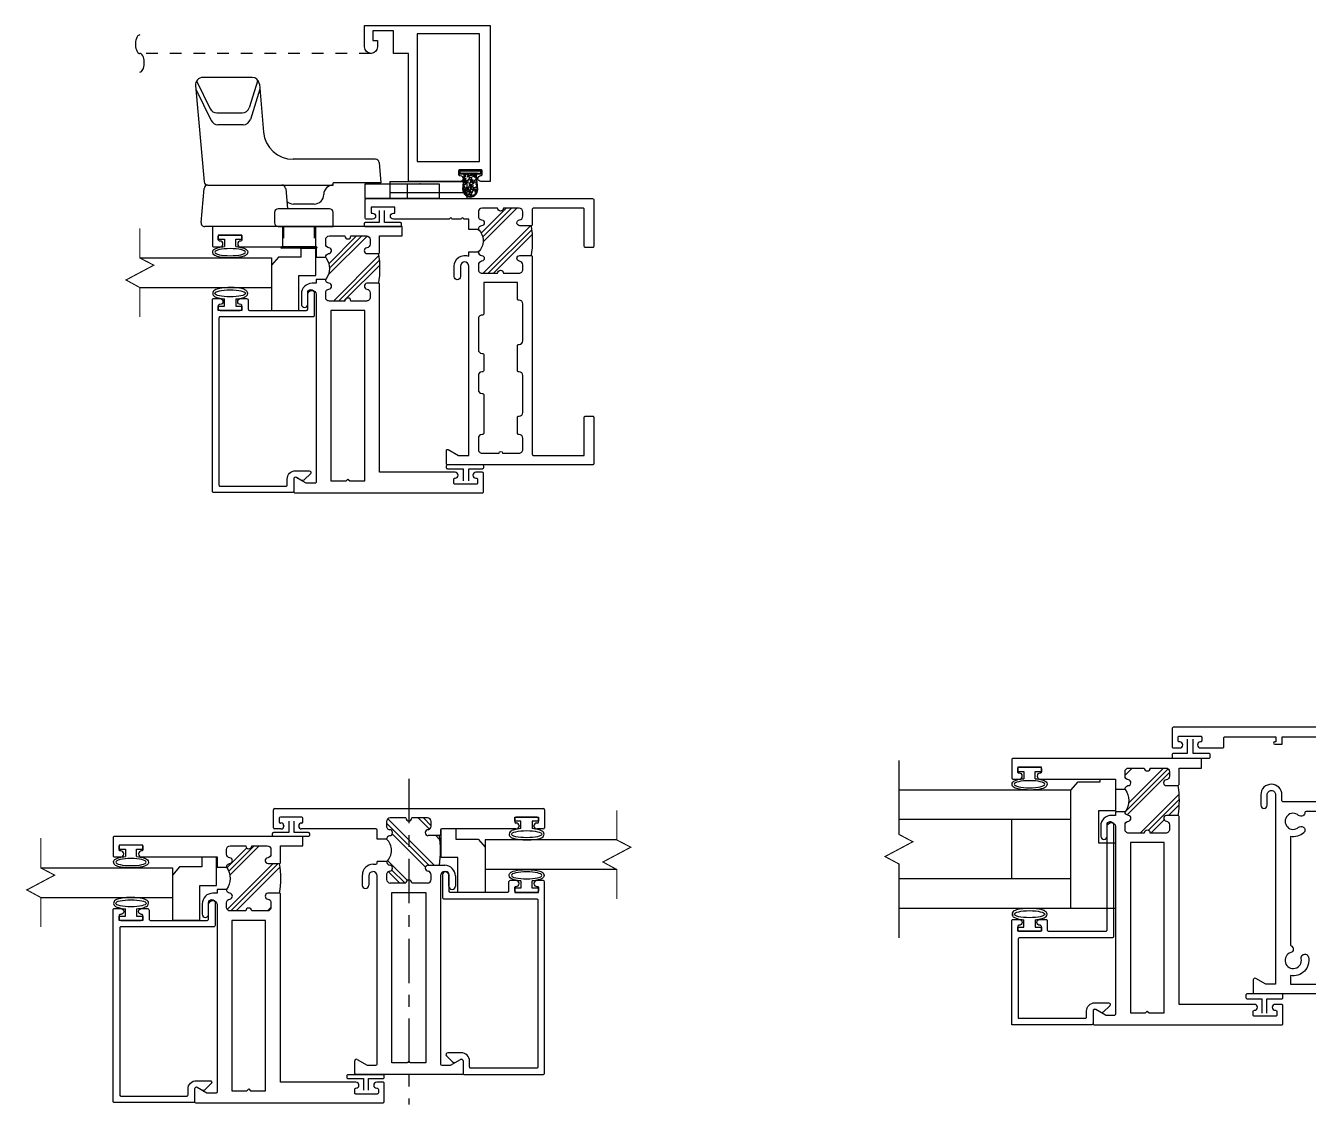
# Model space of a CAD drawing. Extents: x -7 to 55.9, y -20.4 to 38.1.
# Drawn here: x 23.81 to 34.65, y 8.99 to 18.1 of the extents above; entities that cross this region are included whole.
import ezdxf

# ---------------------------------------------------------------- set-up
doc = ezdxf.new("R2010")
doc.units = 0
doc.header["$LTSCALE"] = 0.25
doc.header["$MEASUREMENT"] = 0
for name, pattern in [('CENTER2', [1.125, 0.75, -0.125, 0.125, -0.125]), ('HIDDEN', [0.375, 0.25, -0.125]), ('HIDDEN2', [0.1875, 0.125, -0.0625])]:
    doc.linetypes.add(name, pattern=pattern)
doc.layers.get('0').update_dxf_attribs({"linetype": 'CONTINUOUS'})
for name, color, linetype in [('CENTERLINE', 40, 'CENTER2'), ('FRAME', 1, 'CONTINUOUS'), ('GLASS', 7, 'CONTINUOUS'), ('LOCK', 7, 'CONTINUOUS'), ('MAGNET', 3, 'CONTINUOUS'), ('MISC', 7, 'CONTINUOUS'), ('SCREEN', 92, 'CONTINUOUS'), ('TEXT', 7, 'CONTINUOUS'), ('VENT', 5, 'CONTINUOUS'), ('YK_GLASS_STOP', 5, 'CONTINUOUS')]:
    doc.layers.add(name, color=color, linetype=linetype)

# ---------------------------------------------------------------- blocks, each defined once
blk = doc.blocks.new('PO_STRIKE_PLATE')
at = {"layer": 'MISC'}
for p, q in [((0, 0), (0, 0.625)), ((0, 0.625), (0.125, 0.625)), ((0.125, 0.625), (0.125, 0)), ((0.125, 0.27), (0, 0.27)), ((0.125, 0), (0, 0))]:
    blk.add_line(p, q, dxfattribs=at)
for p in [(0, 0.16), (0.125, 0.16)]:
    blk.add_point(p, dxfattribs=at)
blk = doc.blocks.new('CAM_HANDLE')
for p, q in [((0, 0.1162), (0, 0.2715)), ((0.0085, 0.2793), (0.0804, 0.273)), ((0.298, 0.2908), (0.0946, 0.273)), ((0.29, 0.2901), (0.2238, 0.2578)), ((0.3075, 0.2886), (0.2488, 0.26)), ((0.315, 0.1716), (0.315, 0.2752)), ((0.0875, 0.2652), (0.0875, 0)), ((0.24, 0.2459), (0.24, 0.1922)), ((0.215, 0.19), (0.215, 0.2437)), ((0.29, 0.1551), (0.226, 0.1751)), ((0.3089, 0.1592), (0.251, 0.1773)), ((0.3007, 0.156), (0.1991, 0.1471)), ((0, 0.1162), (0, 0)), ((0.0297, 0.124), (0.0078, 0.124)), ((0.0375, 0.0078), (0.0375, 0.1162)), ((0.0804, 0.1005), (0.0375, 0.0967)), ((0.0475, 0.04), (0.0475, 0.0842)), ((0.142, -0.089), (0.142, 0.0848)), ((0, 0), (0.0297, 0)), ((0.0875, 0), (0.092, 0)), ((0.092, -0.1005), (0.092, 0)), ((0.1349, -0.0968), (0.092, -0.1005))]:
    blk.add_line(p, q)
for centre, radius, start, end in [((0.0078, 0.2715), 0.00781, 85, 180), ((0.0797, 0.2652), 0.00781, 0, 85), ((0.0953, 0.2652), 0.00781, 95, 180), ((0.2994, 0.2752), 0.0156, 0, 95), ((0.2306, 0.2437), 0.0156, 115.9887, 180), ((0.2556, 0.2459), 0.0156, 115.9887, 180), ((0.2306, 0.19), 0.0156, 180, 252.6454), ((0.2556, 0.1922), 0.0156, 180, 252.6454), ((0.2994, 0.1716), 0.0156, 275, 0), ((0.2045, 0.0848), 0.0625, 95, 180), ((0.0078, 0.1162), 0.00781, 90, 180), ((0.0297, 0.1162), 0.00781, 0, 90), ((0.0675, 0.0842), 0.02, 136.0325, 180), ((0.0797, 0.1083), 0.00781, 275, 0), ((0.0675, 0.04), 0.02, 180, 270), ((0.0297, 0.0078), 0.00781, 270, 360), ((0.0675, 0), 0.02, 0, 90), ((0.1342, -0.089), 0.00781, 275, 0)]:
    blk.add_arc(centre, radius, start, end)
blk = doc.blocks.new('05P19-BLOCK-OG')
h = blk.add_hatch()
h.set_pattern_fill('PLAST', angle=45, style=0)
h.paths.add_polyline_path([(0.006, 1.12, -1), (0.006, 1.17), (0.006, 1.302, 0.414214), (-0.025, 1.333), (-0.063, 1.333, 0.38311), (-0.094, 1.305, -0.947716), (-0.143, 1.308), (-0.143, 1.403, 0.081165), (-0.394, 1.403), (-0.394, 1.308, -0.947716), (-0.443, 1.305, 0.38311), (-0.474, 1.333), (-0.512, 1.333, 0.414214), (-0.544, 1.302), (-0.544, 1.17, -1), (-0.544, 1.12), (-0.544, 0.988, 0.414214), (-0.512, 0.957), (-0.474, 0.957, 0.38311), (-0.443, 0.985, -0.898027), (-0.394, 0.985, 0.009247), (-0.394, 0.984, 0.372543), (-0.363, 0.957, -0.436275), (-0.174, 0.957, 0.38311), (-0.143, 0.985, -0.898027), (-0.094, 0.985, 0.38311), (-0.063, 0.957), (-0.025, 0.957, 0.414214), (0.006, 0.988)])
for points in [[(-0.394, 0.984, -0.009247), (-0.394, 0.985, 0.898027), (-0.443, 0.985, -0.38311), (-0.474, 0.957), (-0.512, 0.957, -0.414214), (-0.544, 0.988), (-0.544, 1.12, 1), (-0.544, 1.17), (-0.544, 1.302, -0.414214), (-0.512, 1.333), (-0.474, 1.333, -0.38311), (-0.443, 1.305, 0.947716), (-0.394, 1.308), (-0.394, 1.403, 0.414214), (-0.404, 1.413), (-2.073, 1.413, -0.414214), (-2.084, 1.423), (-2.084, 1.852), (-1.761, 1.852, 0.414214), (-1.751, 1.862), (-1.751, 1.922, 0.414214), (-1.761, 1.932), (-2.154, 1.932, 0.414214), (-2.163, 1.922), (-2.163, 0.697, 0.414214), (-2.154, 0.687), (-2.042, 0.687, 0.57735), (-2.034, 0.702), (-2.084, 0.788), (-2.084, 0.877), (-0.483, 0.877, -1), (-0.483, 0.806), (-0.572, 0.806, 1), (-0.572, 0.752), (-0.483, 0.752, 0.536675), (-0.401, 0.877), (-0.363, 0.877), (-0.363, 0.957, -0.38311), (-0.394, 0.985)], [(-0.143, 0.984, 0.009247), (-0.143, 0.985, -0.38311), (-0.174, 0.957), (-0.174, 0.877), (-0.087, 0.877), (-0.087, 0.838, 0.317837), (-0.083, 0.833, -0.707107), (-0.083, 0.814, 0.317837), (-0.087, 0.81), (-0.087, 0.738, 0.317837), (-0.083, 0.733, -0.707107), (-0.083, 0.714, 0.317837), (-0.087, 0.71), (-0.087, 0.239, 1), (-0.037, 0.239), (-0.037, 0.25), (0.014, 0.25), (0.014, 0.05), (-0.037, 0.05), (-0.037, 0.064, 1), (-0.087, 0.064), (-0.087, 0.01, 0.414214), (-0.076, 0), (0.076, 0, 0.414214), (0.087, 0.01), (0.087, 1.922, 0.414214), (0.076, 1.932), (-0.316, 1.932, 0.414214), (-0.326, 1.922), (-0.326, 1.862, 0.414214), (-0.316, 1.852), (-0.003, 1.852, -0.414214), (0.006, 1.842), (0.006, 1.423, -0.414214), (-0.003, 1.413), (-0.134, 1.413, 0.414214), (-0.143, 1.403), (-0.143, 1.308, 0.947716), (-0.094, 1.305, -0.38311), (-0.063, 1.333), (-0.025, 1.333, -0.414214), (0.006, 1.302), (0.006, 1.17, 1), (0.006, 1.12), (0.006, 0.988, -0.414214), (-0.025, 0.957), (-0.063, 0.957, -0.38311), (-0.094, 0.985, 0.898027), (-0.143, 0.985)]]:
    blk.add_lwpolyline(points, format="xyb")
blk.add_lwpolyline([(-1.377, 0.988, -0.414214), (-1.408, 0.957), (-1.529, 0.957, -0.414214), (-1.56, 0.988), (-1.56, 0.992, 0.414214), (-1.569, 1.002), (-1.897, 1.002, 0.414214), (-1.907, 0.992), (-1.907, 0.988, -0.414214), (-1.938, 0.957), (-2.032, 0.957, -0.414214), (-2.064, 0.988), (-2.064, 1.132, 1), (-2.064, 1.162), (-2.064, 1.302, -0.414214), (-2.032, 1.333), (-1.938, 1.333, -0.414214), (-1.907, 1.302), (-1.907, 1.302), (-1.907, 1.298, 0.414214), (-1.897, 1.288), (-1.761, 1.288, 0.414214), (-1.751, 1.298), (-1.751, 1.302), (-1.751, 1.302, -0.414214), (-1.72, 1.333), (-1.408, 1.333, -0.414214), (-1.377, 1.302), (-1.377, 1.302), (-1.377, 1.298, 0.414214), (-1.367, 1.288), (-1.155, 1.288, 0.414214), (-1.145, 1.298), (-1.145, 1.302), (-1.145, 1.302, -0.414214), (-1.114, 1.333), (-0.802, 1.333, -0.414214), (-0.771, 1.302), (-0.771, 1.302), (-0.771, 1.298, 0.414214), (-0.761, 1.288), (-0.623, 1.288), (-0.623, 1.002), (-0.889, 1.002, 0.414214), (-0.898, 0.992), (-0.898, 0.988, -0.414214), (-0.93, 0.957), (-1.19, 0.957, -0.414214), (-1.221, 0.988), (-1.221, 0.992, 0.414214), (-1.23, 1.002), (-1.367, 1.002, 0.414214), (-1.377, 0.992)], format="xyb", close=True)
at = {"color": 7}
for centre, radius, start, end in [((-0.269, 0.638), 0.775, 80.7195, 99.2805), ((-0.269, 0.869), 0.129, 42.8591, 137.1409)]:
    blk.add_arc(centre, radius, start, end, dxfattribs=at)
blk = doc.blocks.new('05P11-Z-BAR')
h = blk.add_hatch()
h.set_pattern_fill('PLAST', angle=45, style=0)
h.set_pattern_definition([(45, (-0.3846, -1e-07), (-0.176777, 0.176777), []), (45, (-0.4067, 0.0221), (-0.176777, 0.176777), []), (45, (-0.4288, 0.0442), (-0.176777, 0.176777), [])])
h.paths.add_polyline_path([(0.006, 1.12, -0.414214), (-0.018, 1.145, -0.414214), (0.006, 1.17), (0.006, 1.302, 0.414214), (-0.025, 1.333), (-0.063, 1.333, 0.38311), (-0.094, 1.305, -0.947716), (-0.143, 1.308), (-0.143, 1.403, 0.087329), (-0.394, 1.403), (-0.394, 1.308, -1), (-0.443, 1.308, 0.352985), (-0.473, 1.333), (-0.512, 1.333, 0.414214), (-0.544, 1.302), (-0.544, 1.17, -0.414214), (-0.518, 1.145, -0.414214), (-0.544, 1.12), (-0.544, 0.988, 0.414214), (-0.512, 0.957), (-0.474, 0.957, 0.38311), (-0.443, 0.985, -0.898027), (-0.394, 0.985, 0.38311), (-0.363, 0.957, -0.325577), (-0.174, 0.957, 0.363634), (-0.143, 0.982, -0.947716), (-0.094, 0.985, 0.38311), (-0.063, 0.957), (-0.025, 0.957, 0.414214), (0.006, 0.988)])
blk.add_line((-0.087, 0.877), (-0.087, 0.877))
for points in [[(-2.164, 2.28, -0.414214), (-2.154, 2.29), (-2.001, 2.29, -0.414214), (-1.991, 2.28), (-1.991, 2.226, -1), (-2.041, 2.226), (-2.041, 2.23, 0.414214), (-2.051, 2.24), (-2.081, 2.24, 0.414214), (-2.091, 2.23), (-2.091, 2.05, 0.414214), (-2.081, 2.04), (-2.051, 2.04, 0.414214), (-2.041, 2.05), (-2.041, 2.051, -1), (-1.991, 2.051), (-1.991, 1.413), (-0.403, 1.413, -0.414214), (-0.394, 1.403), (-0.394, 1.306, -0.888834), (-0.443, 1.306, 0.377258), (-0.474, 1.333), (-0.512, 1.333, 0.414214), (-0.544, 1.302), (-0.544, 1.17, -1), (-0.544, 1.12), (-0.544, 0.988, 0.414214), (-0.512, 0.957), (-0.474, 0.957, 0.383109), (-0.443, 0.985, -0.898027), (-0.394, 0.985, 0.38311), (-0.363, 0.957), (-0.363, 0.877), (-0.394, 0.877), (-0.394, 0.842, -0.414214), (-0.483, 0.752), (-0.571, 0.752, -1), (-0.571, 0.806), (-0.486, 0.806, 0.859155), (-0.486, 0.877), (-2.074, 0.877, 0.414214), (-2.084, 0.867), (-2.084, 0.797, 0.131652), (-2.082, 0.792), (-2.035, 0.709, -0.577353), (-2.048, 0.687), (-2.154, 0.687, -0.414214), (-2.164, 0.697), (-2.164, 2.28)], [(-0.025, 0.957, 0.414214), (0.006, 0.988), (0.006, 1.12, -1), (0.006, 1.17), (0.006, 1.302, 0.414214), (-0.025, 1.333), (-0.063, 1.333, 0.38311), (-0.094, 1.305, -0.947716), (-0.143, 1.308), (-0.143, 1.403, -0.414214), (-0.133, 1.413), (0.006, 1.413), (0.006, 1.603), (0.086, 1.603), (0.086, 0.01, -0.414214), (0.077, 0), (-0.077, 0, -0.414214), (-0.087, 0.01), (-0.087, 0.064, -1), (-0.037, 0.064), (-0.037, 0.06, 0.414214), (-0.027, 0.05), (0.003, 0.05, 0.414214), (0.014, 0.06), (0.014, 0.24, 0.414214), (0.003, 0.25), (-0.027, 0.25, 0.414214), (-0.037, 0.24), (-0.037, 0.239, -1), (-0.087, 0.239), (-0.087, 0.877), (-0.174, 0.877), (-0.174, 0.957, 0.363634), (-0.143, 0.982, -0.947716), (-0.094, 0.985, 0.38311), (-0.063, 0.957), (-0.025, 0.957)]]:
    blk.add_lwpolyline(points, format="xyb")
blk.add_lwpolyline([(-2.063, 1.16), (-2.063, 1.288), (-0.623, 1.288), (-0.623, 1.002), (-2.063, 1.002), (-2.063, 1.129), (-2.048, 1.145)], close=True)
at = {"color": 7}
for centre, radius, start, end in [((-0.269, 0.638), 0.775, 80.7195, 99.2805), ((-0.269, 0.828), 0.16, 53.9319, 126.0681)]:
    blk.add_arc(centre, radius, start, end, dxfattribs=at)
blk = doc.blocks.new('05P01-T-BAR')
h = blk.add_hatch()
h.set_pattern_fill('PLAST', angle=225, style=0)
h.paths.add_polyline_path([(0.006, 1.12, -0.414214), (-0.018, 1.145, -0.414214), (0.006, 1.17), (0.006, 1.302, 0.414214), (-0.024, 1.333), (-0.054, 1.333, 0.448856), (-0.093, 1.308, -1), (-0.143, 1.308, 0.363634), (-0.174, 1.333, -0.437775), (-0.362, 1.333, 0.363634), (-0.394, 1.308, -1), (-0.443, 1.308, 0.448856), (-0.483, 1.333), (-0.513, 1.333, 0.414214), (-0.543, 1.302), (-0.543, 1.17, -0.414214), (-0.518, 1.145, -0.414214), (-0.543, 1.12), (-0.543, 0.988, 0.414214), (-0.513, 0.957), (-0.483, 0.957), (-0.473, 0.957, 0.352985), (-0.443, 0.982, -1), (-0.394, 0.982), (-0.394, 0.887, 0.081165), (-0.143, 0.887), (-0.143, 0.982, -1), (-0.093, 0.982, 0.352985), (-0.064, 0.957), (-0.054, 0.957), (-0.024, 0.957, 0.414214), (0.006, 0.988)])
for p, q in [((-0.087, 2.226), (-0.087, 2.28)), ((-0.076, 2.29), (0.076, 2.29)), ((0.086, 2.28), (0.086, 0.01)), ((-0.061, 2.201), (-0.062, 2.201)), ((-0.037, 2.23), (-0.037, 2.226)), ((0.003, 2.24), (-0.027, 2.24)), ((0.013, 2.05), (0.013, 2.23)), ((-0.062, 2.076), (-0.061, 2.076)), ((-0.087, 1.423), (-0.087, 2.051)), ((-0.037, 2.051), (-0.037, 2.05)), ((-0.027, 2.04), (0.003, 2.04)), ((-2.163, 0.697), (-2.163, 1.593)), ((-2.153, 1.603), (-2.047, 1.603)), ((-2.035, 1.581), (-2.083, 1.496)), ((-0.564, 1.538), (-0.475, 1.538)), ((-2.083, 1.496), (-2.083, 1.423)), ((-2.073, 1.413), (-0.483, 1.413)), ((-0.59, 1.511), (-0.59, 1.512)), ((-0.483, 1.484), (-0.563, 1.484)), ((-0.447, 1.449), (-0.447, 1.449)), ((-0.385, 1.448), (-0.385, 1.423)), ((-0.375, 1.413), (-0.362, 1.413)), ((-0.362, 1.333), (-0.362, 1.413)), ((-0.174, 1.333), (-0.174, 1.413)), ((-0.174, 1.413), (-0.096, 1.413)), ((-0.543, 1.302), (-0.543, 1.17)), ((-0.483, 1.333), (-0.513, 1.333)), ((-0.024, 1.333), (-0.054, 1.333)), ((0.006, 1.17), (0.006, 1.302)), ((-0.543, 1.12), (-0.543, 0.988)), ((0.006, 0.988), (0.006, 1.12)), ((-0.394, 0.982), (-0.394, 0.842)), ((-0.143, 0.887), (-0.143, 0.982)), ((-0.483, 0.877), (-2.073, 0.877)), ((-0.513, 0.957), (-0.483, 0.957)), ((-0.483, 0.957), (-0.474, 0.957)), ((-0.096, 0.877), (-0.133, 0.877)), ((-0.062, 0.957), (-0.054, 0.957)), ((-0.054, 0.957), (-0.024, 0.957)), ((-2.083, 0.867), (-2.083, 0.794)), ((-2.083, 0.794), (-2.035, 0.71)), ((-0.598, 0.779), (-0.598, 0.779)), ((-0.571, 0.806), (-0.483, 0.806)), ((-0.447, 0.841), (-0.447, 0.842)), ((-0.087, 0.239), (-0.087, 0.867)), ((-2.047, 0.687), (-2.153, 0.687)), ((-0.484, 0.752), (-0.572, 0.752)), ((-0.037, 0.24), (-0.037, 0.239)), ((0.003, 0.25), (-0.027, 0.25)), ((0.013, 0.06), (0.013, 0.24)), ((-0.061, 0.214), (-0.062, 0.214)), ((-0.087, 0.01), (-0.087, 0.064)), ((0.076, 0), (-0.076, 0)), ((-0.062, 0.089), (-0.061, 0.089)), ((-0.037, 0.064), (-0.037, 0.06)), ((-0.027, 0.05), (0.003, 0.05))]:
    blk.add_line(p, q)
blk.add_lwpolyline([(-0.623, 1.288), (-0.623, 1.002), (-2.063, 1.002), (-2.063, 1.13), (-2.048, 1.145), (-2.063, 1.16), (-2.063, 1.288)], close=True)
for centre, radius, start, end in [((-0.076, 2.28), 0.01, 90, 180), ((0.076, 2.28), 0.01, 0, 90), ((-0.062, 2.226), 0.0249, 180, 270), ((-0.061, 2.226), 0.0249, 270, 360), ((-0.027, 2.23), 0.01, 90, 180), ((0.003, 2.23), 0.01, 0, 90), ((-0.062, 2.051), 0.0249, 90, 180), ((-0.061, 2.051), 0.0249, 360, 90), ((-0.027, 2.05), 0.01, 180, 270), ((0.003, 2.05), 0.01, 270, 0), ((-2.153, 1.593), 0.01, 90, 180), ((-2.047, 1.588), 0.015, 330, 90), ((-0.564, 1.512), 0.0265, 90, 180), ((-0.475, 1.448), 0.09, 0, 90), ((-2.073, 1.423), 0.01, 180, 270), ((-0.563, 1.511), 0.027, 180, 270), ((-0.483, 1.449), 0.0355, 270, 0), ((-0.483, 1.449), 0.035, 0, 90), ((-0.375, 1.423), 0.01, 180, 270), ((-0.096, 1.423), 0.01, 270, 0), ((-0.513, 1.302), 0.031, 90, 180), ((-0.474, 1.303), 0.031, 8.9927, 105.6855), ((-0.418, 1.308), 0.025, 180, 0), ((-0.363, 1.302), 0.031, 88.9185, 168.8505), ((-0.174, 1.302), 0.031, 11.1495, 91.0815), ((-0.118, 1.308), 0.025, 180, 0), ((-0.063, 1.303), 0.031, 74.3145, 171.0073), ((-0.024, 1.302), 0.031, 0, 90), ((-0.543, 1.145), 0.025, 0, 90), ((-0.543, 1.145), 0.025, 270, 360), ((0.006, 1.145), 0.025, 90, 180), ((0.006, 1.145), 0.025, 180, 270), ((-0.513, 0.988), 0.031, 180, 270), ((-0.474, 0.988), 0.031, 268.9185, 348.8505), ((-0.418, 0.982), 0.025, 0, 180), ((-0.118, 0.982), 0.025, 0, 180), ((-0.063, 0.988), 0.031, 191.1495, 271.0815), ((-0.024, 0.988), 0.031, 270, 0), ((-2.073, 0.867), 0.01, 90, 180), ((-0.483, 0.842), 0.0355, 0, 90), ((-0.133, 0.887), 0.01, 180, 270), ((-0.096, 0.867), 0.01, 0, 90), ((-0.571, 0.779), 0.027, 90, 180), ((-0.572, 0.779), 0.0265, 180, 270), ((-0.484, 0.842), 0.09, 270, 360), ((-0.483, 0.841), 0.035, 270, 0), ((-2.153, 0.697), 0.01, 180, 270), ((-2.047, 0.702), 0.015, 270, 30), ((-0.062, 0.239), 0.0249, 180, 270), ((-0.061, 0.239), 0.0249, 270, 0), ((-0.027, 0.24), 0.01, 90, 180), ((0.003, 0.24), 0.01, 0, 90), ((-0.062, 0.064), 0.0249, 90, 180), ((-0.076, 0.01), 0.01, 180, 270), ((-0.061, 0.064), 0.0249, 0, 90), ((-0.027, 0.06), 0.01, 180, 270), ((0.003, 0.06), 0.01, 270, 360), ((0.076, 0.01), 0.01, 270, 0)]:
    blk.add_arc(centre, radius, start, end)
at = {"color": 7}
for centre, radius, start, end in [((-0.268, 1.42), 0.128, 222.7148, 317.2852), ((-0.268, 1.652), 0.775, 260.7195, 279.2805)]:
    blk.add_arc(centre, radius, start, end, dxfattribs=at)
blk = doc.blocks.new('05P02-T-BAR')
h = blk.add_hatch()
h.set_pattern_fill('PLAST', angle=45, style=0)
h.paths.add_polyline_path([(0.006, 1.12, -1), (0.006, 1.17), (0.006, 1.302, 0.414214), (-0.024, 1.333), (-0.063, 1.333, 0.38311), (-0.094, 1.305, -0.898868), (-0.143, 1.305, -0.081258), (-0.394, 1.305, -0.898027), (-0.443, 1.305, 0.38311), (-0.474, 1.333), (-0.512, 1.333, 0.414214), (-0.543, 1.302), (-0.543, 1.17, -1), (-0.543, 1.12), (-0.543, 0.988, 0.414214), (-0.512, 0.957), (-0.474, 0.957, 0.38311), (-0.443, 0.985, -0.898027), (-0.394, 0.985), (-0.394, 0.877, -0.081129), (-0.144, 0.877), (-0.143, 0.877), (-0.143, 0.985, -0.898027), (-0.094, 0.985, 0.38311), (-0.063, 0.957), (-0.024, 0.957, 0.414214), (0.006, 0.988)])
blk.add_line((-0.394, 1.305), (-0.394, 1.413))
for points in [[(-0.143, 1.305, 0.898027), (-0.094, 1.305, -0.38311), (-0.063, 1.333), (-0.024, 1.333, -0.414214), (0.006, 1.302), (0.006, 1.17, 1), (0.006, 1.12), (0.006, 0.988, -0.414214), (-0.024, 0.957), (-0.063, 0.957, -0.38311), (-0.094, 0.985, 0.898027), (-0.143, 0.985), (-0.143, 0.877), (0.006, 0.877), (0.006, 0.447, -0.414214), (-0.004, 0.437), (-0.077, 0.437, 0.414214), (-0.087, 0.427), (-0.087, 0.239, 0.414214), (-0.062, 0.214), (-0.062, 0.214, 0.414214), (-0.036, 0.239), (-0.036, 0.24, -0.414214), (-0.026, 0.25), (0.003, 0.25, -0.414214), (0.013, 0.24), (0.013, 0.06, -0.414214), (0.003, 0.05), (-0.026, 0.05, -0.414214), (-0.036, 0.06), (-0.036, 0.064, 0.414214), (-0.062, 0.089, 0.414214), (-0.087, 0.064), (-0.087, 0.01, 0.414214), (-0.077, 0), (0.077, 0, 0.414214), (0.087, 0.01), (0.087, 2.799, 0.414214), (0.077, 2.809), (-0.077, 2.809, 0.414214), (-0.087, 2.799), (-0.087, 2.745, 0.414214), (-0.062, 2.72), (-0.062, 2.72, 0.414214), (-0.036, 2.745), (-0.036, 2.749, -0.414214), (-0.026, 2.759), (0.003, 2.759, -0.414214), (0.013, 2.749), (0.013, 2.569, -0.414214), (0.003, 2.559), (-0.026, 2.559, -0.414214), (-0.036, 2.569), (-0.036, 2.57, 0.414214), (-0.062, 2.595), (-0.062, 2.595, 0.414214), (-0.087, 2.57), (-0.087, 2.382, 0.414214), (-0.077, 2.372), (-0.004, 2.372, -0.414214), (0.006, 2.362), (0.006, 1.932), (-0.036, 1.932), (-0.036, 1.942, 1), (-0.055, 1.942), (-0.055, 1.878), (0.006, 1.878), (0.006, 1.423, -0.414214), (-0.004, 1.413), (-0.143, 1.413)], [(-2.064, 1.288), (-2.064, 1.16), (-2.048, 1.145), (-2.064, 1.13), (-2.064, 1.002), (-0.634, 1.002, 0.414214), (-0.624, 1.012), (-0.624, 1.278, 0.414214), (-0.634, 1.288), (-0.784, 1.288, -0.414214), (-0.793, 1.298), (-0.793, 1.358, -0.414214), (-0.784, 1.368), (-0.634, 1.368, 0.414214), (-0.624, 1.378), (-0.624, 1.677, 0.412738), (-0.633, 1.687, -0.266599), (-0.659, 1.702), (-0.66, 1.704, -0.326659), (-0.657, 1.74, 2.265178), (-0.758, 1.74, -0.326659), (-0.755, 1.704), (-0.756, 1.702, -0.505571), (-0.804, 1.697, -0.236746), (-0.836, 1.81), (-1.749, 1.81, 0.298217), (-1.759, 1.804, -0.298217), (-1.786, 1.786), (-1.788, 1.786, -0.326659), (-1.817, 1.807, 2.265178), (-1.868, 1.719, -0.326659), (-1.835, 1.704), (-1.834, 1.702, -0.505571), (-1.854, 1.658, -0.53888), (-2.011, 1.81), (-2.084, 1.81), (-2.084, 1.368), (-1.913, 1.368), (-1.913, 1.288)]]:
    blk.add_lwpolyline(points, format="xyb", close=True)
blk.add_lwpolyline([(-0.394, 1.413), (-0.534, 1.413, -0.414214), (-0.543, 1.423), (-0.543, 1.871, -0.414214), (-0.534, 1.881), (-0.483, 1.881, 0.414214), (-0.394, 1.97, 0.414214), (-0.483, 2.06), (-0.572, 2.06, 0.414214), (-0.599, 2.033), (-0.599, 2.033, 0.414214), (-0.572, 2.006), (-0.483, 2.006, -0.414214), (-0.447, 1.97), (-0.447, 1.97, -0.414214), (-0.483, 1.935), (-2.084, 1.935), (-2.084, 2.018), (-2.035, 2.102, 0.57735), (-2.048, 2.125), (-2.163, 2.125), (-2.163, 1.406), (-2.163, 0.687), (-2.048, 0.687, 0.57735), (-2.035, 0.709), (-2.084, 0.794), (-2.084, 0.877), (-0.483, 0.877, -0.414214), (-0.447, 0.841, -0.414214), (-0.483, 0.806), (-0.572, 0.806, 0.414214), (-0.599, 0.779), (-0.599, 0.779, 0.414214), (-0.572, 0.752), (-0.483, 0.752, 0.414214), (-0.394, 0.841), (-0.394, 0.985, 0.898027), (-0.443, 0.985, -0.38311), (-0.474, 0.957), (-0.512, 0.957, -0.414214), (-0.543, 0.988), (-0.543, 1.12, 1), (-0.543, 1.17), (-0.543, 1.302, -0.414214), (-0.512, 1.333), (-0.474, 1.333, -0.38311), (-0.443, 1.305, 0.898027), (-0.394, 1.305)], format="xyb")
at = {"color": 7}
for centre, start, end in [((-0.269, 2.07), 260.7195, 279.2805), ((-0.269, 0.112), 80.7195, 99.2805)]:
    blk.add_arc(centre, 0.775, start, end, dxfattribs=at)
blk = doc.blocks.new('05P05-.25in_GLASS_STOP')
for p, q in [((-0.588, 0.25), (-0.623, 0.25)), ((-0.623, 0.25), (-0.623, 0.05)), ((-0.588, 0.198), (-0.588, 0.25)), ((-0.022, 0.198), (-0.022, 0.25)), ((-0.022, 0.25), (0.013, 0.25)), ((0.013, 0.25), (0.013, 0.05)), ((-0.526, 0.198), (-0.588, 0.198)), ((-0.084, 0.198), (-0.022, 0.198)), ((-0.623, 0.05), (-0.588, 0.05)), ((-0.588, 0.05), (-0.588, 0.103)), ((-0.588, 0.103), (-0.526, 0.103)), ((-0.022, 0.103), (-0.084, 0.103)), ((-0.022, 0.05), (-0.022, 0.103)), ((0.013, 0.05), (-0.022, 0.05))]:
    blk.add_line(p, q)
blk.add_lwpolyline([(-2.048, 0.632, 0.414214), (-1.978, 0.702), (-1.978, 0.817, 0.668179), (-2.003, 0.828), (-2.053, 0.778, 0.339454), (-2.057, 0.748), (-2.035, 0.71, -0.57735), (-2.048, 0.687), (-2.153, 0.687, 0.414214), (-2.163, 0.677), (-2.163, 0.01, 0.414214), (-2.153, 0), (-0.533, 0, 0.414214), (-0.523, 0.01), (-0.523, 0.064, 0.414214), (-0.548, 0.089), (-0.549, 0.089, 0.414214), (-0.573, 0.064), (-0.573, 0.06, -0.414214), (-0.583, 0.05), (-0.608, 0.05, -0.414214), (-0.623, 0.065), (-0.623, 0.235, -0.414214), (-0.608, 0.25), (-0.583, 0.25, -0.414214), (-0.573, 0.24), (-0.573, 0.239, 0.414214), (-0.549, 0.214), (-0.548, 0.214, 0.414214), (-0.523, 0.239), (-0.523, 0.288, 0.414214), (-0.538, 0.303), (-0.613, 0.303, -0.414214), (-0.623, 0.313), (-0.623, 0.795, -0.414214), (-0.613, 0.805), (-0.474, 0.805, 0.414214), (-0.447, 0.832), (-0.447, 0.833, 0.414214), (-0.474, 0.86), (-0.668, 0.86, 0.414214), (-0.678, 0.85), (-0.678, 0.065, -0.414214), (-0.688, 0.055), (-2.098, 0.055, -0.414214), (-2.108, 0.065), (-2.108, 0.622, -0.414214), (-2.098, 0.632)], format="xyb", close=True)
at = {"extrusion": (0, 0, -1)}
blk.add_ellipse((-0.479, 0.15), major_axis=(0, 0.129), ratio=0.232303, dxfattribs=at)
blk.add_ellipse((-0.131, 0.15), major_axis=(0, 0.129), ratio=0.232303)
for points in [[(-0.526, 0.198), (-0.524, 0.219), (-0.521, 0.239), (-0.512, 0.269), (-0.508, 0.28), (-0.495, 0.294), (-0.487, 0.298), (-0.479, 0.298), (-0.468, 0.298), (-0.46, 0.292), (-0.451, 0.279), (-0.447, 0.272), (-0.437, 0.244), (-0.433, 0.215), (-0.428, 0.136), (-0.432, 0.085), (-0.444, 0.034), (-0.448, 0.022), (-0.464, 0.005), (-0.478, 0), (-0.499, 0.008), (-0.504, 0.016), (-0.512, 0.032), (-0.515, 0.041), (-0.522, 0.067), (-0.524, 0.084), (-0.526, 0.103)], [(-0.084, 0.198), (-0.086, 0.219), (-0.089, 0.239), (-0.098, 0.269), (-0.102, 0.28), (-0.115, 0.294), (-0.123, 0.298), (-0.131, 0.298), (-0.142, 0.298), (-0.15, 0.292), (-0.159, 0.279), (-0.163, 0.272), (-0.173, 0.244), (-0.177, 0.215), (-0.182, 0.136), (-0.178, 0.085), (-0.166, 0.034), (-0.162, 0.022), (-0.146, 0.005), (-0.132, 0), (-0.111, 0.008), (-0.106, 0.016), (-0.098, 0.032), (-0.095, 0.041), (-0.088, 0.067), (-0.086, 0.084), (-0.084, 0.103)]]:
    blk.add_open_spline(points, degree=3, knots=[5.075676, 5.075676, 5.075676, 5.075676, 5.596595, 5.596595, 6.055763, 6.055763, 6.283185, 6.283185, 6.283185, 6.572914, 6.572914, 6.862642, 6.862642, 7.608886, 7.608886, 8.676451, 8.676451, 9.18434, 9.18434, 9.518242, 9.518242, 9.852144, 9.852144, 10.186046, 10.186046, 10.631436, 10.631436, 10.631436, 10.631436])
blk = doc.blocks.new('05P09-1in_GLASS_STOP')
for p, q in [((-1.338, 0.25), (-1.373, 0.25)), ((-1.373, 0.25), (-1.373, 0.05)), ((-1.338, 0.197), (-1.338, 0.25)), ((-0.022, 0.197), (-0.022, 0.25)), ((-0.022, 0.25), (0.013, 0.25)), ((0.013, 0.25), (0.013, 0.05)), ((-1.276, 0.197), (-1.338, 0.197)), ((-0.084, 0.197), (-0.022, 0.197)), ((-1.373, 0.05), (-1.338, 0.05)), ((-1.338, 0.05), (-1.338, 0.102)), ((-1.338, 0.102), (-1.276, 0.102)), ((-0.022, 0.102), (-0.084, 0.102)), ((-0.022, 0.05), (-0.022, 0.102)), ((0.013, 0.05), (-0.022, 0.05))]:
    blk.add_line(p, q)
blk.add_lwpolyline([(-2.035, 0.709, -0.57735), (-2.047, 0.687), (-2.153, 0.687, 0.414214), (-2.163, 0.677), (-2.163, 0), (-1.283, 0, 0.414214), (-1.273, 0.01), (-1.273, 0.062, 0.414214), (-1.298, 0.087, 0.435311), (-1.323, 0.061, -0.435311), (-1.333, 0.05), (-1.363, 0.05, -0.414214), (-1.373, 0.06), (-1.373, 0.24, -0.414214), (-1.363, 0.25), (-1.333, 0.25, -0.435311), (-1.323, 0.239, 0.435311), (-1.298, 0.212, 0.414214), (-1.273, 0.237), (-1.273, 0.29, 0.414214), (-1.283, 0.3), (-1.363, 0.3, -0.414214), (-1.373, 0.31), (-1.373, 0.795, -0.414214), (-1.363, 0.805), (-0.474, 0.805, 0.414214), (-0.447, 0.832), (-0.447, 0.833, 0.414214), (-0.474, 0.86), (-1.418, 0.86, 0.414214), (-1.428, 0.85), (-1.428, 0.065, -0.414214), (-1.438, 0.055), (-2.108, 0.055), (-2.108, 0.622, -0.414214), (-2.098, 0.632), (-2.047, 0.632, 0.414214), (-1.977, 0.702), (-1.977, 0.817, 0.668179), (-2.003, 0.828), (-2.058, 0.773, 0.339454), (-2.06, 0.755)], format="xyb", close=True)
at = {"extrusion": (0, 0, -1)}
blk.add_ellipse((-1.229, 0.15), major_axis=(0, 0.129), ratio=0.232303, dxfattribs=at)
blk.add_ellipse((-0.131, 0.15), major_axis=(0, 0.129), ratio=0.232303)
for points in [[(-1.276, 0.197), (-1.274, 0.219), (-1.271, 0.239), (-1.262, 0.269), (-1.258, 0.28), (-1.245, 0.294), (-1.237, 0.298), (-1.229, 0.298), (-1.218, 0.298), (-1.21, 0.292), (-1.201, 0.279), (-1.197, 0.272), (-1.187, 0.244), (-1.183, 0.215), (-1.178, 0.136), (-1.182, 0.085), (-1.194, 0.034), (-1.198, 0.022), (-1.214, 0.005), (-1.228, 0), (-1.249, 0.008), (-1.254, 0.016), (-1.262, 0.032), (-1.265, 0.041), (-1.272, 0.067), (-1.274, 0.084), (-1.276, 0.102)], [(-0.084, 0.197), (-0.086, 0.219), (-0.089, 0.239), (-0.098, 0.269), (-0.102, 0.28), (-0.115, 0.294), (-0.123, 0.298), (-0.131, 0.298), (-0.142, 0.298), (-0.15, 0.292), (-0.159, 0.279), (-0.163, 0.272), (-0.173, 0.244), (-0.177, 0.215), (-0.182, 0.136), (-0.178, 0.085), (-0.166, 0.034), (-0.162, 0.022), (-0.146, 0.005), (-0.132, 0), (-0.111, 0.008), (-0.106, 0.016), (-0.098, 0.032), (-0.095, 0.041), (-0.088, 0.067), (-0.086, 0.084), (-0.084, 0.102)]]:
    blk.add_open_spline(points, degree=3, knots=[5.075676, 5.075676, 5.075676, 5.075676, 5.596595, 5.596595, 6.055763, 6.055763, 6.283185, 6.283185, 6.283185, 6.572914, 6.572914, 6.862642, 6.862642, 7.608886, 7.608886, 8.676451, 8.676451, 9.18434, 9.18434, 9.518242, 9.518242, 9.852144, 9.852144, 10.186046, 10.186046, 10.631436, 10.631436, 10.631436, 10.631436])
blk = doc.blocks.new('A$C4B057A47')
at = {"layer": 'MAGNET'}
for p, q in [((0, 0.144), (0, 0)), ((0, 0.144), (0.65, 0.144)), ((0.65, 0.144), (0.65, 0)), ((0, 0.05), (0.65, 0.05)), ((0, 0), (0.65, 0))]:
    blk.add_line(p, q, dxfattribs=at)
blk = doc.blocks.new('A$C3E2104E7')
at = {"layer": 'SCREEN'}
blk.add_lwpolyline([(0.025, 0.103), (0.025, 0.103, -0.414214), (0.05, 0.078), (0.05, 0.077, 0.414214), (0.06, 0.067), (0.09, 0.067, 0.414214), (0.1, 0.077), (0.1, 0.257, 0.414214), (0.09, 0.267), (0.06, 0.267, 0.414214), (0.05, 0.257), (0.05, 0.253, -0.414214), (0.025, 0.228), (0.025, 0.228, -0.414214), (0, 0.253), (0, 0.69), (1.083, 0.69), (1.083, 0.817), (1.273, 0.817), (1.273, 0.992), (1.193, 0.992), (1.193, 0.952), (1.138, 0.952, -1), (1.138, 1.062), (1.318, 1.062), (1.318, 0), (0, 0), (0, 0.078, -0.414214)], format="xyb", close=True, dxfattribs=at)
blk.add_lwpolyline([(1.248, 0.09), (1.248, 0.617), (0.17, 0.617), (0.17, 0.09)], close=True, dxfattribs=at)
blk = doc.blocks.new('*U186')
h = blk.add_hatch(color=7)
h.dxf.hatch_style = 1
h.paths.add_polyline_path([(-0.062, 0.162), (-0.052, 0.04, -0.439382), (-0.059, 0.032), (-0.087, 0.032, 0.414214), (-0.094, 0.025), (-0.094, 0.007, 0.414214), (-0.087, 0), (-0.04, 0), (-0.034, -0.006), (0.036, -0.006), (0.036, 0), (-0.034, 0), (-0.04, 0.006), (-0.085, 0.006, -0.414214), (-0.088, 0.009), (-0.088, 0.022, -0.414214), (-0.085, 0.026), (-0.059, 0.026, 0.439382), (-0.046, 0.04), (-0.056, 0.162, -1.000618), (0.058, 0.161), (0.058, 0.153), (0.047, 0.039, 0.414459), (0.06, 0.026), (0.086, 0.026, -0.414214), (0.09, 0.022), (0.09, 0.009, -0.414214), (0.086, 0.006), (-0.034, 0.006), (-0.034, 0), (0.089, 0, 0.414214), (0.096, 0.007), (0.096, 0.025, 0.414214), (0.089, 0.032), (0.06, 0.032, -0.414214), (0.053, 0.039), (0.064, 0.162, 1.000093)])
h = blk.add_hatch()
h.set_pattern_fill('GRAVEL', scale=0.0625)
h.set_pattern_definition([(228.0128, (-0.0139906, 0.0885), (-0.5, -0.5625), [0.0084085, -0.832443]), (184.9697, (-0.0196156, 0.08225), (0.75, 0.0625), [0.0144292, -1.4284953]), (132.5104, (-0.0339906, 0.081), (0.625, -0.6875), [0.0101742, -1.007252]), (267.2737, (-0.0583656, 0.065375), (0.0625, 1.25), [0.01314, -1.3008474]), (292.8337, (-0.0589906, 0.05225), (-0.3125, 0.75), [0.0128847, -1.2755858]), (357.2737, (-0.0539906, 0.040375), (-1.25, 0.0625), [0.01314, -1.3008474]), (37.6942, (-0.0408656, 0.03975), (-0.8125, -0.625), [0.0173768, -1.720303]), (72.2553, (-0.0271156, 0.050375), (0.4375, 1.375), [0.0164055, -1.624145]), (121.4296, (-0.0221156, 0.066), (-0.5, 0.8125), [0.0131844, -1.3052546]), (175.2364, (-0.0289906, 0.07725), (0.6875, -0.0625), [0.015052, -0.7375477]), (222.3974, (-0.0439906, 0.0785), (-0.75, -0.6875), [0.0194655, -1.927086]), (138.814, (0.0035094, 0.06475), (-0.4375, 0.375), [0.006644, -0.6577403]), (171.4692, (-0.0014906, 0.069125), (0.8125, -0.125), [0.0126398, -1.2513445]), (225, (-0.01399, 0.071), (-7e-18, -0.0625), [0.008839, -0.07955]), (203.1986, (-0.0183656, 0.0785), (0.3125, 0.125), [0.00476, -0.471226]), (291.8014, (-0.02274, 0.076625), (-0.0625, 0.1875), [0.0067314, -0.329841]), (30.964, (-0.020241, 0.070375), (0.1875, 0.125), [0.010933, -0.3535014]), (161.565, (-0.010866, 0.076), (0.125, -0.0625), [0.007906, -0.189737]), (16.3895, (-0.0589906, 0.076625), (0.625, 0.1875), [0.011075, -1.0964278]), (70.3462, (-0.0483656, 0.07975), (-0.25, -0.6875), [0.0092913, -0.919838]), (293.1986, (-0.0108656, 0.0885), (-0.125, 0.3125), [0.00952, -0.466466]), (343.6105, (-0.0071156, 0.07975), (-0.625, 0.1875), [0.011075, -1.0964278]), (339.444, (-0.0589906, 0.037875), (-0.3125, 0.125), [0.01068, -0.52332]), (294.7751, (-0.0489906, 0.034125), (-0.3125, 0.6875), [0.0089486, -0.8859152]), (66.8014, (-0.0102406, 0.026), (0.125, 0.3125), [0.0095197, -0.466466]), (17.354, (-0.0064906, 0.03475), (-0.8125, -0.25), [0.010477, -1.037214]), (69.444, (-0.0408656, 0.026), (-0.125, -0.3125), [0.00534, -0.52866]), (101.31, (-0.01399, 0.026), (-0.0625, 0.25), [0.003187, -0.315502]), (165.964, (-0.014616, 0.029125), (0.1875, -0.0625), [0.012885, -0.244809]), (186.009, (-0.0271156, 0.03225), (0.625, 0.0625), [0.0119406, -1.1821202]), (303.69, (-0.02024, 0.06475), (-0.0625, 0.125), [0.009014, -0.216333]), (353.1572, (-0.0152406, 0.05725), (1.0625, -0.125), [0.0157371, -1.5579727]), (60.9454, (0.0003844, 0.055375), (-0.25, -0.4375), [0.0064347, -0.637042]), (90, (0.00351, 0.061), (-0.0625, 0.0625), [0.00375, -0.05875]), (120.2564, (-0.0283656, 0.034125), (0.25, -0.4375), [0.0086827, -0.859595]), (48.0128, (-0.0327406, 0.041625), (0.5, 0.5625), [0.016817, -0.8240345]), (0, (-0.02149, 0.054125), (0.0625, 0.0625), [0.01625, -0.04625]), (325.3048, (-0.0052406, 0.054125), (0.625, -0.4375), [0.009882, -0.9783296]), (254.0546, (0.0028844, 0.0485), (-0.0625, -0.25), [0.0091, -0.445907]), (207.646, (0.0003844, 0.03975), (-1.1875, -0.625), [0.0148166, -1.4668421]), (175.4261, (-0.0127406, 0.032875), (-0.8125, 0.0625), [0.015675, -1.551817])])
h.paths.add_polyline_path([(-0.046, 0.04, -0.439382), (-0.059, 0.026), (0.06, 0.026, -0.414459), (0.047, 0.039), (0.058, 0.153), (0.058, 0.162, 1.088328), (-0.056, 0.151)])
h = blk.add_hatch(color=7)
h.dxf.hatch_style = 1
h.paths.add_polyline_path([(0.086, 0.006, 0.414214), (0.09, 0.009), (0.09, 0.022, 0.414214), (0.086, 0.026), (-0.059, 0.026), (-0.085, 0.026, 0.414214), (-0.088, 0.022), (-0.088, 0.009, 0.414214), (-0.085, 0.006), (-0.04, 0.006), (-0.034, 0), (-0.034, 0.006)])
for p, q in [((-0.062, 0.162), (-0.052, 0.039)), ((-0.056, 0.162), (-0.046, 0.04)), ((0.058, 0.153), (0.047, 0.039)), ((0.064, 0.162), (0.053, 0.039)), ((0.058, 0.161), (0.058, 0.153)), ((-0.094, 0.007), (-0.094, 0.025)), ((-0.088, 0.022), (-0.088, 0.009)), ((-0.087, 0.032), (-0.059, 0.032)), ((-0.087, 0), (-0.04, 0)), ((-0.059, 0.026), (-0.085, 0.026)), ((-0.085, 0.006), (-0.04, 0.006)), ((-0.059, 0.026), (0.086, 0.026)), ((-0.034, 0), (-0.04, 0.006)), ((-0.034, -0.006), (-0.04, 0)), ((-0.034, 0.006), (0.086, 0.006)), ((-0.034, 0), (-0.034, 0.006)), ((-0.034, 0), (0.089, 0)), ((0.036, -0.006), (0.036, 0)), ((0.06, 0.032), (0.089, 0.032)), ((0.09, 0.009), (0.09, 0.022)), ((0.096, 0.025), (0.096, 0.007)), ((0.036, -0.006), (-0.034, -0.006))]:
    blk.add_line(p, q)
for centre, radius, start, end in [((0.001, 0.162), 0.063, 0, 180), ((0.001, 0.161), 0.057, 359.3779, 179.3779), ((-0.087, 0.025), 0.007, 90, 180), ((-0.087, 0.007), 0.007, 180, 270), ((-0.085, 0.022), 0.0035, 90, 180), ((-0.085, 0.009), 0.0035, 180, 270), ((-0.059, 0.039), 0.013, 270, 4.8793), ((-0.059, 0.039), 0.007, 270, 4.8793), ((0.06, 0.039), 0.013, 180, 270), ((0.06, 0.039), 0.007, 180, 270.0001), ((0.086, 0.009), 0.0035, 270, 0), ((0.089, 0.007), 0.007, 270, 0)]:
    blk.add_arc(centre, radius, start, end)
at = {"extrusion": (0, 0, -1)}
for centre, radius in [((-0.086, 0.022), 0.0035), ((-0.089, 0.025), 0.007)]:
    blk.add_arc(centre, radius, 90, 180, dxfattribs=at)

msp = doc.modelspace()

# ---------------------------------------------------------------- linework, layer by layer
at = {"color": 7}
for p, q in [((26.262, 16.406), (25.982, 16.406)), ((25.982, 16.406), (25.982, 16.233)), ((26.262, 16.406), (26.262, 16.233)), ((26.27, 16.233), (25.974, 16.233)), ((26.27, 16.223), (25.974, 16.223))]:
    msp.add_line(p, q, dxfattribs=at)
at = {"color": 7, "linetype": 'HIDDEN2', "ltscale": 0.25}
for p, q in [((25.992, 16.406), (25.992, 16.233)), ((26.252, 16.406), (26.252, 16.233))]:
    msp.add_line(p, q, dxfattribs=at)
at = {"color": 7}
for centre, start, end in [((25.974, 16.228), 90, 270), ((26.27, 16.228), 270, 90)]:
    msp.add_arc(centre, 0.005, start, end, dxfattribs=at)
at = {"layer": 'CENTERLINE', "ltscale": 2}
msp.add_line((27.051, 11.738), (27.051, 8.988), dxfattribs=at)
at = {"layer": 'GLASS', "color": 7, "linetype": 'Continuous'}
for p, q in [((24.778, 16.14), (25.891, 16.14)), ((24.778, 15.89), (25.891, 15.89)), ((28.808, 11.222), (27.696, 11.222)), ((23.941, 10.986), (25.053, 10.986)), ((28.808, 10.972), (27.696, 10.972)), ((23.941, 10.736), (25.053, 10.736))]:
    msp.add_line(p, q, dxfattribs=at)
at = {"layer": 'GLASS'}
for p, q in [((32.645, 11.644), (31.192, 11.644)), ((32.645, 10.644), (32.645, 11.644)), ((32.645, 11.394), (31.192, 11.394)), ((32.145, 10.894), (32.145, 11.394)), ((32.645, 10.894), (31.192, 10.894)), ((32.645, 10.644), (31.192, 10.644))]:
    msp.add_line(p, q, dxfattribs=at)
at = {"layer": 'GLASS', "const_width": 0.0094}
msp.add_lwpolyline([(31.192, 10.394), (31.192, 11.019), (31.074, 11.082), (31.309, 11.207), (31.192, 11.269), (31.192, 11.894)], dxfattribs=at)
at = {"layer": 'MISC'}
for p, q in [((25.891, 16.14), (25.891, 15.891)), ((27.696, 11.222), (27.696, 10.973)), ((25.053, 10.986), (25.053, 10.738))]:
    msp.add_line(p, q, dxfattribs=at)
at = {"layer": 'MISC', "linetype": 'Continuous'}
for points in [[(26.799, 16.541), (26.799, 16.439), (26.683, 16.439, 0.414214), (26.673, 16.429), (26.673, 16.416, 0.414214), (26.683, 16.406), (26.979, 16.406, 0.414214), (26.989, 16.416)], [(26.989, 16.416), (26.989, 16.429, 0.414214), (26.979, 16.439), (26.846, 16.439), (26.846, 16.541)], [(27.557, 14.257), (27.557, 14.359), (27.673, 14.359, 0.414214), (27.683, 14.369), (27.683, 14.382, 0.414214), (27.673, 14.392), (27.377, 14.392, 0.414214), (27.367, 14.382)], [(27.367, 14.382), (27.367, 14.369, 0.414214), (27.377, 14.359), (27.51, 14.359), (27.51, 14.257)], [(33.674, 12.074), (33.674, 11.955), (33.809, 11.955, -0.414214), (33.819, 11.945), (33.819, 11.92, -0.414214), (33.809, 11.91), (33.513, 11.91, -0.414214), (33.503, 11.92), (33.503, 11.945, -0.414214), (33.513, 11.955), (33.631, 11.955), (33.631, 12.074)], [(26.037, 11.382), (26.037, 11.284), (25.907, 11.284, 0.414214), (25.897, 11.274), (25.897, 11.263, 0.414214), (25.907, 11.253), (26.203, 11.253, 0.414214), (26.213, 11.263), (26.213, 11.274, 0.414214), (26.203, 11.284), (26.081, 11.284)], [(34.301, 9.76), (34.301, 9.879), (34.425, 9.879, 0.414214), (34.435, 9.889), (34.435, 9.913, 0.414214), (34.425, 9.923), (34.134, 9.923, 0.414214), (34.124, 9.913), (34.124, 9.889, 0.414214), (34.134, 9.879), (34.258, 9.879), (34.258, 9.76)], [(26.711, 9.109), (26.711, 9.207), (26.832, 9.207, 0.414214), (26.842, 9.217), (26.842, 9.228, 0.414214), (26.832, 9.238), (26.536, 9.238, 0.414214), (26.526, 9.228)], [(26.526, 9.228), (26.526, 9.217, 0.414214), (26.536, 9.207), (26.669, 9.207), (26.669, 9.109)]]:
    msp.add_lwpolyline(points, format="xyb", dxfattribs=at)
at = {"layer": 'MISC', "const_width": 0.0094}
for points in [[(24.778, 15.641), (24.778, 15.89), (24.661, 15.954), (24.896, 16.079), (24.778, 16.14), (24.778, 16.391)], [(28.808, 10.723), (28.808, 10.972), (28.691, 11.036), (28.926, 11.161), (28.808, 11.222), (28.808, 11.473)], [(23.941, 10.488), (23.941, 10.736), (23.823, 10.8), (24.058, 10.925), (23.941, 10.986), (23.941, 11.238)]]:
    msp.add_lwpolyline(points, dxfattribs=at)
at = {"layer": 'MISC', "linetype": 'Continuous'}
for points in [[(26.139, 16.233), (26.139, 16.233), (26.139, 16.148), (25.95, 16.148), (25.891, 16.079), (25.891, 15.697), (26.122, 15.697), (26.122, 15.991), (26.264, 15.991), (26.264, 16.233)], [(33.022, 11.737), (33.022, 11.469), (32.877, 11.469), (32.877, 11.197), (33.022, 11.197), (33.022, 10.644), (32.645, 10.644), (32.645, 11.644), (32.705, 11.713), (32.893, 11.713), (32.893, 11.737)], [(26.081, 11.284), (26.081, 11.382)], [(27.448, 11.315), (27.448, 11.315), (27.448, 11.23), (27.637, 11.23), (27.696, 11.161), (27.696, 10.779), (27.464, 10.779), (27.464, 11.073), (27.323, 11.073), (27.323, 11.315)], [(25.301, 11.08), (25.301, 11.08), (25.301, 10.994), (25.112, 10.994), (25.053, 10.926), (25.053, 10.544), (25.284, 10.544), (25.284, 10.837), (25.426, 10.837), (25.426, 11.08)]]:
    msp.add_lwpolyline(points, dxfattribs=at)
at = {"layer": 'SCREEN', "linetype": 'HIDDEN'}
msp.add_line((26.731, 17.868), (24.778, 17.868), dxfattribs=at)
at = {"layer": 'SCREEN', "flags": 128}
for points in [[(24.778, 18.025), (24.771, 18.023), (24.765, 18.019), (24.759, 18.013), (24.753, 18.004), (24.749, 17.994), (24.745, 17.981), (24.742, 17.968), (24.741, 17.954), (24.741, 17.939), (24.742, 17.925), (24.745, 17.911), (24.749, 17.899), (24.753, 17.889), (24.759, 17.88), (24.765, 17.873), (24.771, 17.869), (24.778, 17.868)], [(24.778, 17.711), (24.785, 17.713), (24.792, 17.717), (24.798, 17.723), (24.803, 17.732), (24.808, 17.742), (24.812, 17.755), (24.814, 17.768), (24.815, 17.782), (24.815, 17.797), (24.814, 17.811), (24.812, 17.825), (24.808, 17.837), (24.803, 17.848), (24.798, 17.856), (24.792, 17.863), (24.785, 17.867), (24.778, 17.868)]]:
    msp.add_lwpolyline(points, dxfattribs=at)
at = {"layer": 'TEXT'}
msp.add_line((26.133, 16.223), (26.258, 16.223), dxfattribs=at)

# ---------------------------------------------------------------- block references
at = {"rotation": 180}
msp.add_blockref('*U186', (27.571, 16.88), dxfattribs=at)
at = {"layer": 'FRAME', "xscale": -1, "rotation": 270}
msp.add_blockref('05P19-BLOCK-OG', (26.681, 16.555), dxfattribs=at)
at = {"layer": 'FRAME', "rotation": 90}
for name, p in [('05P02-T-BAR', (36.309, 12.087)), ('05P01-T-BAR', (28.196, 11.402)), ('05P05-.25in_GLASS_STOP', (28.196, 11.402))]:
    msp.add_blockref(name, p, dxfattribs=at)
at = {"layer": 'LOCK', "xscale": 4, "yscale": 4, "zscale": 4, "rotation": 90}
msp.add_blockref('CAM_HANDLE', (26.412, 16.406), dxfattribs=at)
at = {"layer": 'SCREEN', "rotation": 90.00000000000001}
msp.add_blockref('A$C3E2104E7', (27.738, 16.786), dxfattribs=at)
at = {"layer": 'TEXT', "rotation": 90}
msp.add_blockref('PO_STRIKE_PLATE', (27.306, 16.642), dxfattribs=at)
at = {"layer": 'TEXT'}
msp.add_blockref('A$C4B057A47', (26.891, 16.642), dxfattribs=at)
at = {"layer": 'VENT', "xscale": -1, "rotation": 270}
for p in [(25.391, 16.32), (32.145, 11.824), (24.553, 11.166)]:
    msp.add_blockref('05P11-Z-BAR', p, dxfattribs=at)
at = {"layer": 'YK_GLASS_STOP', "xscale": -1, "rotation": 270}
for name, p in [('05P05-.25in_GLASS_STOP', (25.391, 16.32)), ('05P09-1in_GLASS_STOP', (32.145, 11.824)), ('05P05-.25in_GLASS_STOP', (24.553, 11.166))]:
    msp.add_blockref(name, p, dxfattribs=at)

doc.saveas('drawing.dxf')
